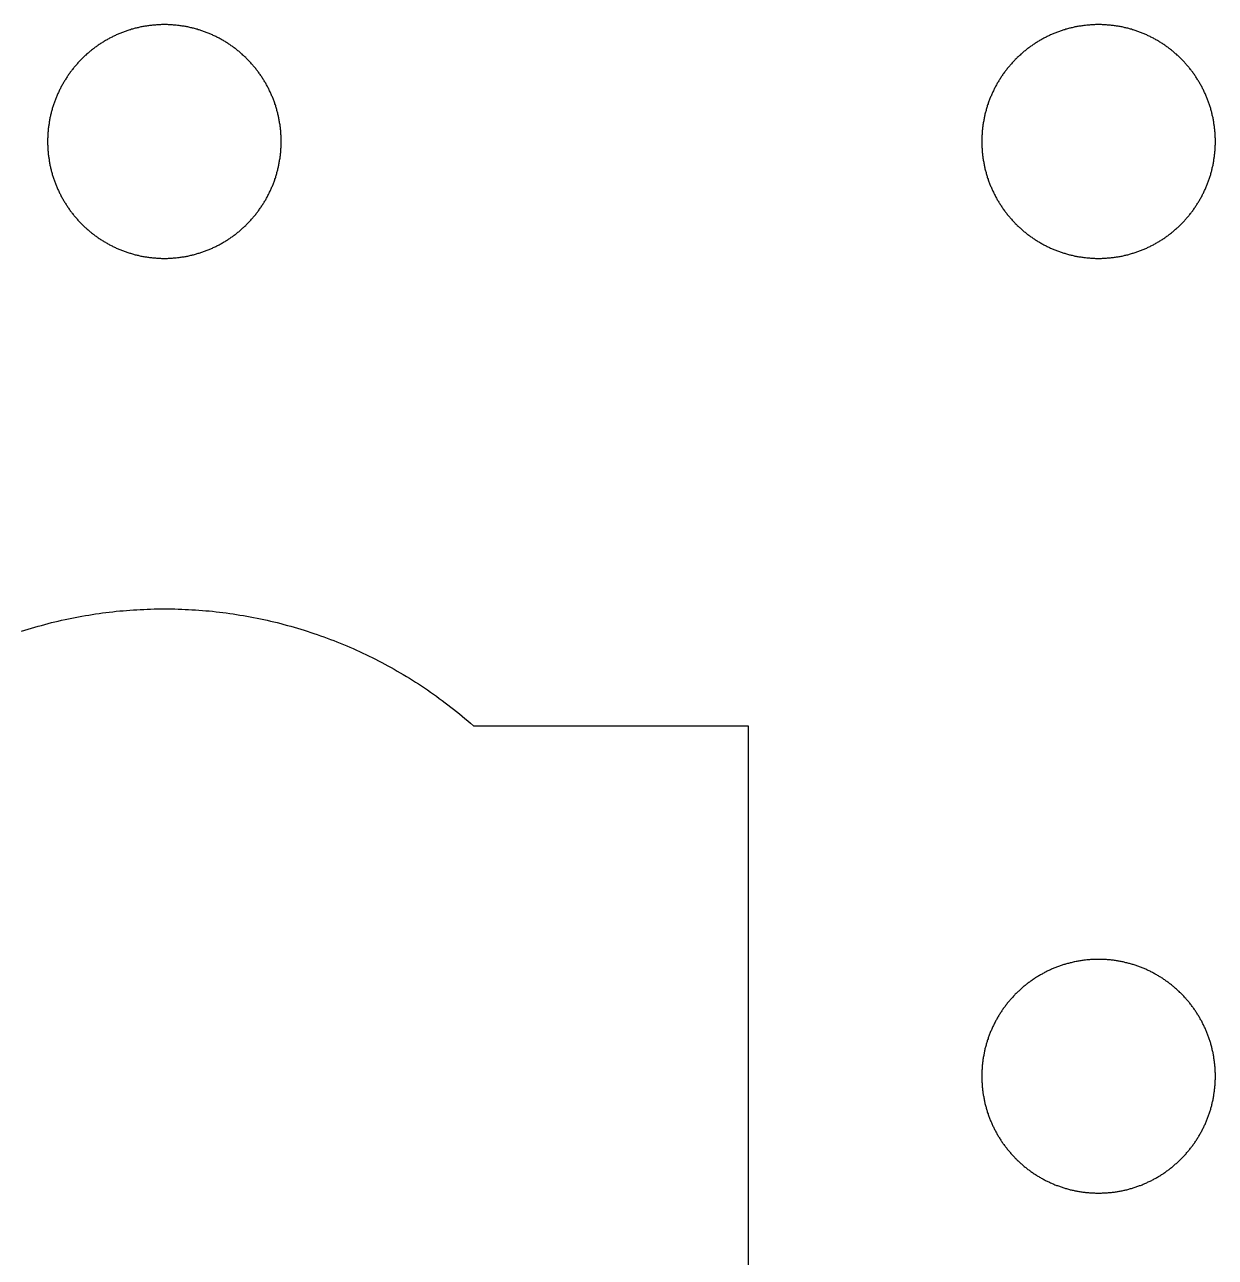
# Model space of a CAD drawing. Extents: x -13 to 42, y 40.2 to 95.2.
# Drawn here: x 13.3 to 23.5, y 66.2 to 76.75 of the extents above; entities that cross this region are included whole.
import ezdxf

# ---------------------------------------------------------------- set-up
doc = ezdxf.new("R2010")
doc.units = 0
doc.layers.get('0').update_dxf_attribs({"linetype": 'CONTINUOUS'})

msp = doc.modelspace()

# ---------------------------------------------------------------- linework, layer by layer
at = {"color": 7}
for points in [[(14.298, 76.73), (14.29, 76.728), (14.282, 76.726), (14.274, 76.724), (14.266, 76.722), (14.258, 76.721), (14.25, 76.719), (14.242, 76.716), (14.234, 76.714), (14.226, 76.712), (14.218, 76.71), (14.21, 76.707), (14.203, 76.705), (14.195, 76.703), (14.187, 76.7), (14.179, 76.697), (14.172, 76.695), (14.164, 76.692), (14.156, 76.689), (14.149, 76.686), (14.141, 76.684), (14.133, 76.681), (14.126, 76.678), (14.118, 76.675), (14.111, 76.671)], [(14.5, 76.75), (14.491, 76.75), (14.483, 76.75), (14.474, 76.75), (14.466, 76.749), (14.457, 76.749), (14.449, 76.749), (14.44, 76.748), (14.432, 76.748), (14.423, 76.747), (14.415, 76.746), (14.406, 76.746), (14.398, 76.745), (14.389, 76.744), (14.381, 76.743), (14.373, 76.742), (14.364, 76.741), (14.356, 76.74), (14.348, 76.738), (14.339, 76.737), (14.331, 76.736), (14.323, 76.734), (14.315, 76.733), (14.307, 76.731), (14.298, 76.73)], [(14.702, 76.73), (14.693, 76.731), (14.685, 76.733), (14.677, 76.734), (14.669, 76.736), (14.661, 76.737), (14.652, 76.738), (14.644, 76.74), (14.636, 76.741), (14.627, 76.742), (14.619, 76.743), (14.611, 76.744), (14.602, 76.745), (14.594, 76.746), (14.585, 76.746), (14.577, 76.747), (14.568, 76.748), (14.56, 76.748), (14.551, 76.749), (14.543, 76.749), (14.534, 76.749), (14.526, 76.75), (14.517, 76.75), (14.509, 76.75), (14.5, 76.75)], [(14.889, 76.671), (14.882, 76.675), (14.874, 76.678), (14.867, 76.681), (14.859, 76.684), (14.851, 76.686), (14.844, 76.689), (14.836, 76.692), (14.828, 76.695), (14.821, 76.697), (14.813, 76.7), (14.805, 76.703), (14.797, 76.705), (14.79, 76.707), (14.782, 76.71), (14.774, 76.712), (14.766, 76.714), (14.758, 76.716), (14.75, 76.719), (14.742, 76.721), (14.734, 76.722), (14.726, 76.724), (14.718, 76.726), (14.71, 76.728), (14.702, 76.73)], [(22.298, 76.73), (22.29, 76.728), (22.282, 76.726), (22.274, 76.724), (22.266, 76.722), (22.258, 76.721), (22.25, 76.719), (22.242, 76.716), (22.234, 76.714), (22.226, 76.712), (22.218, 76.71), (22.21, 76.707), (22.203, 76.705), (22.195, 76.703), (22.187, 76.7), (22.179, 76.697), (22.172, 76.695), (22.164, 76.692), (22.156, 76.689), (22.149, 76.686), (22.141, 76.684), (22.133, 76.681), (22.126, 76.678), (22.118, 76.675), (22.111, 76.671)], [(22.5, 76.75), (22.491, 76.75), (22.483, 76.75), (22.474, 76.75), (22.466, 76.749), (22.457, 76.749), (22.449, 76.749), (22.44, 76.748), (22.432, 76.748), (22.423, 76.747), (22.415, 76.746), (22.406, 76.746), (22.398, 76.745), (22.389, 76.744), (22.381, 76.743), (22.373, 76.742), (22.364, 76.741), (22.356, 76.74), (22.348, 76.738), (22.339, 76.737), (22.331, 76.736), (22.323, 76.734), (22.315, 76.733), (22.307, 76.731), (22.298, 76.73)], [(22.702, 76.73), (22.693, 76.731), (22.685, 76.733), (22.677, 76.734), (22.669, 76.736), (22.661, 76.737), (22.652, 76.738), (22.644, 76.74), (22.636, 76.741), (22.627, 76.742), (22.619, 76.743), (22.611, 76.744), (22.602, 76.745), (22.594, 76.746), (22.585, 76.746), (22.577, 76.747), (22.568, 76.748), (22.56, 76.748), (22.551, 76.749), (22.543, 76.749), (22.534, 76.749), (22.526, 76.75), (22.517, 76.75), (22.509, 76.75), (22.5, 76.75)], [(22.889, 76.671), (22.882, 76.675), (22.874, 76.678), (22.867, 76.681), (22.859, 76.684), (22.851, 76.686), (22.844, 76.689), (22.836, 76.692), (22.828, 76.695), (22.821, 76.697), (22.813, 76.7), (22.805, 76.703), (22.797, 76.705), (22.79, 76.707), (22.782, 76.71), (22.774, 76.712), (22.766, 76.714), (22.758, 76.716), (22.75, 76.719), (22.742, 76.721), (22.734, 76.722), (22.726, 76.724), (22.718, 76.726), (22.71, 76.728), (22.702, 76.73)], [(14.111, 76.671), (14.103, 76.668), (14.096, 76.665), (14.088, 76.662), (14.081, 76.658), (14.074, 76.655), (14.066, 76.651), (14.059, 76.648), (14.052, 76.644), (14.045, 76.641), (14.038, 76.637), (14.03, 76.633), (14.023, 76.629), (14.016, 76.625), (14.009, 76.621), (14.002, 76.618), (13.995, 76.613), (13.988, 76.609), (13.981, 76.605), (13.975, 76.601), (13.968, 76.597), (13.961, 76.592), (13.954, 76.588), (13.948, 76.584), (13.941, 76.579)], [(15.059, 76.579), (15.052, 76.584), (15.046, 76.588), (15.039, 76.592), (15.032, 76.597), (15.025, 76.601), (15.019, 76.605), (15.012, 76.609), (15.005, 76.613), (14.998, 76.618), (14.991, 76.621), (14.984, 76.625), (14.977, 76.629), (14.97, 76.633), (14.962, 76.637), (14.955, 76.641), (14.948, 76.644), (14.941, 76.648), (14.934, 76.651), (14.926, 76.655), (14.919, 76.658), (14.912, 76.662), (14.904, 76.665), (14.897, 76.668), (14.889, 76.671)], [(22.111, 76.671), (22.103, 76.668), (22.096, 76.665), (22.088, 76.662), (22.081, 76.658), (22.074, 76.655), (22.066, 76.651), (22.059, 76.648), (22.052, 76.644), (22.045, 76.641), (22.038, 76.637), (22.03, 76.633), (22.023, 76.629), (22.016, 76.625), (22.009, 76.621), (22.002, 76.618), (21.995, 76.613), (21.988, 76.609), (21.981, 76.605), (21.975, 76.601), (21.968, 76.597), (21.961, 76.592), (21.954, 76.588), (21.948, 76.584), (21.941, 76.579)], [(23.059, 76.579), (23.052, 76.584), (23.046, 76.588), (23.039, 76.592), (23.032, 76.597), (23.025, 76.601), (23.019, 76.605), (23.012, 76.609), (23.005, 76.613), (22.998, 76.618), (22.991, 76.621), (22.984, 76.625), (22.977, 76.629), (22.97, 76.633), (22.962, 76.637), (22.955, 76.641), (22.948, 76.644), (22.941, 76.648), (22.934, 76.651), (22.926, 76.655), (22.919, 76.658), (22.912, 76.662), (22.904, 76.665), (22.897, 76.668), (22.889, 76.671)], [(13.941, 76.579), (13.934, 76.575), (13.928, 76.57), (13.921, 76.565), (13.915, 76.561), (13.908, 76.556), (13.902, 76.551), (13.895, 76.547), (13.889, 76.542), (13.883, 76.537), (13.876, 76.532), (13.87, 76.527), (13.864, 76.522), (13.858, 76.517), (13.852, 76.511), (13.846, 76.506), (13.84, 76.501), (13.834, 76.496), (13.828, 76.49), (13.822, 76.485), (13.816, 76.479), (13.81, 76.474), (13.804, 76.468), (13.799, 76.463), (13.793, 76.457)], [(15.207, 76.457), (15.201, 76.463), (15.196, 76.468), (15.19, 76.474), (15.184, 76.479), (15.178, 76.485), (15.172, 76.49), (15.166, 76.496), (15.16, 76.501), (15.154, 76.506), (15.148, 76.511), (15.142, 76.517), (15.136, 76.522), (15.13, 76.527), (15.124, 76.532), (15.117, 76.537), (15.111, 76.542), (15.105, 76.547), (15.098, 76.551), (15.092, 76.556), (15.085, 76.561), (15.079, 76.565), (15.072, 76.57), (15.066, 76.575), (15.059, 76.579)], [(21.941, 76.579), (21.934, 76.575), (21.928, 76.57), (21.921, 76.565), (21.915, 76.561), (21.908, 76.556), (21.902, 76.551), (21.895, 76.547), (21.889, 76.542), (21.883, 76.537), (21.876, 76.532), (21.87, 76.527), (21.864, 76.522), (21.858, 76.517), (21.852, 76.511), (21.846, 76.506), (21.84, 76.501), (21.834, 76.496), (21.828, 76.49), (21.822, 76.485), (21.816, 76.479), (21.81, 76.474), (21.804, 76.468), (21.799, 76.463), (21.793, 76.457)], [(23.207, 76.457), (23.201, 76.463), (23.196, 76.468), (23.19, 76.474), (23.184, 76.479), (23.178, 76.485), (23.172, 76.49), (23.166, 76.496), (23.16, 76.501), (23.154, 76.506), (23.148, 76.511), (23.142, 76.517), (23.136, 76.522), (23.13, 76.527), (23.124, 76.532), (23.117, 76.537), (23.111, 76.542), (23.105, 76.547), (23.098, 76.551), (23.092, 76.556), (23.085, 76.561), (23.079, 76.565), (23.072, 76.57), (23.066, 76.575), (23.059, 76.579)], [(13.793, 76.457), (13.787, 76.451), (13.782, 76.446), (13.776, 76.44), (13.771, 76.434), (13.765, 76.428), (13.76, 76.422), (13.754, 76.416), (13.749, 76.41), (13.744, 76.404), (13.739, 76.398), (13.733, 76.392), (13.728, 76.386), (13.723, 76.38), (13.718, 76.374), (13.713, 76.367), (13.708, 76.361), (13.703, 76.355), (13.699, 76.348), (13.694, 76.342), (13.689, 76.335), (13.684, 76.329), (13.68, 76.322), (13.675, 76.316), (13.671, 76.309)], [(15.329, 76.309), (15.325, 76.316), (15.32, 76.322), (15.315, 76.329), (15.311, 76.335), (15.306, 76.342), (15.301, 76.348), (15.297, 76.355), (15.292, 76.361), (15.287, 76.367), (15.282, 76.374), (15.277, 76.38), (15.272, 76.386), (15.267, 76.392), (15.261, 76.398), (15.256, 76.404), (15.251, 76.41), (15.246, 76.416), (15.24, 76.422), (15.235, 76.428), (15.229, 76.434), (15.224, 76.44), (15.218, 76.446), (15.213, 76.451), (15.207, 76.457)], [(21.793, 76.457), (21.787, 76.451), (21.782, 76.446), (21.776, 76.44), (21.771, 76.434), (21.765, 76.428), (21.76, 76.422), (21.754, 76.416), (21.749, 76.41), (21.744, 76.404), (21.739, 76.398), (21.733, 76.392), (21.728, 76.386), (21.723, 76.38), (21.718, 76.374), (21.713, 76.367), (21.708, 76.361), (21.703, 76.355), (21.699, 76.348), (21.694, 76.342), (21.689, 76.335), (21.684, 76.329), (21.68, 76.322), (21.675, 76.316), (21.671, 76.309)], [(23.329, 76.309), (23.325, 76.316), (23.32, 76.322), (23.315, 76.329), (23.311, 76.335), (23.306, 76.342), (23.301, 76.348), (23.297, 76.355), (23.292, 76.361), (23.287, 76.367), (23.282, 76.374), (23.277, 76.38), (23.272, 76.386), (23.267, 76.392), (23.261, 76.398), (23.256, 76.404), (23.251, 76.41), (23.246, 76.416), (23.24, 76.422), (23.235, 76.428), (23.229, 76.434), (23.224, 76.44), (23.218, 76.446), (23.213, 76.451), (23.207, 76.457)], [(13.671, 76.309), (13.666, 76.302), (13.662, 76.296), (13.658, 76.289), (13.653, 76.282), (13.649, 76.275), (13.645, 76.269), (13.641, 76.262), (13.637, 76.255), (13.632, 76.248), (13.629, 76.241), (13.625, 76.234), (13.621, 76.227), (13.617, 76.22), (13.613, 76.212), (13.609, 76.205), (13.606, 76.198), (13.602, 76.191), (13.599, 76.184), (13.595, 76.176), (13.592, 76.169), (13.588, 76.162), (13.585, 76.154), (13.582, 76.147), (13.579, 76.139)], [(15.421, 76.139), (15.418, 76.147), (15.415, 76.154), (15.412, 76.162), (15.408, 76.169), (15.405, 76.176), (15.401, 76.184), (15.398, 76.191), (15.394, 76.198), (15.391, 76.205), (15.387, 76.212), (15.383, 76.22), (15.379, 76.227), (15.375, 76.234), (15.371, 76.241), (15.368, 76.248), (15.363, 76.255), (15.359, 76.262), (15.355, 76.269), (15.351, 76.275), (15.347, 76.282), (15.342, 76.289), (15.338, 76.296), (15.334, 76.302), (15.329, 76.309)], [(21.671, 76.309), (21.666, 76.302), (21.662, 76.296), (21.658, 76.289), (21.653, 76.282), (21.649, 76.275), (21.645, 76.269), (21.641, 76.262), (21.637, 76.255), (21.632, 76.248), (21.629, 76.241), (21.625, 76.234), (21.621, 76.227), (21.617, 76.22), (21.613, 76.212), (21.609, 76.205), (21.606, 76.198), (21.602, 76.191), (21.599, 76.184), (21.595, 76.176), (21.592, 76.169), (21.588, 76.162), (21.585, 76.154), (21.582, 76.147), (21.579, 76.139)], [(23.421, 76.139), (23.418, 76.147), (23.415, 76.154), (23.412, 76.162), (23.408, 76.169), (23.405, 76.176), (23.401, 76.184), (23.398, 76.191), (23.394, 76.198), (23.391, 76.205), (23.387, 76.212), (23.383, 76.22), (23.379, 76.227), (23.375, 76.234), (23.371, 76.241), (23.368, 76.248), (23.363, 76.255), (23.359, 76.262), (23.355, 76.269), (23.351, 76.275), (23.347, 76.282), (23.342, 76.289), (23.338, 76.296), (23.334, 76.302), (23.329, 76.309)], [(13.579, 76.139), (13.575, 76.132), (13.572, 76.124), (13.569, 76.117), (13.566, 76.109), (13.564, 76.101), (13.561, 76.094), (13.558, 76.086), (13.555, 76.078), (13.553, 76.071), (13.55, 76.063), (13.547, 76.055), (13.545, 76.047), (13.543, 76.04), (13.54, 76.032), (13.538, 76.024), (13.536, 76.016), (13.534, 76.008), (13.531, 76), (13.529, 75.992), (13.527, 75.984), (13.526, 75.976), (13.524, 75.968), (13.522, 75.96), (13.52, 75.952)], [(15.48, 75.952), (15.478, 75.96), (15.476, 75.968), (15.474, 75.976), (15.472, 75.984), (15.471, 75.992), (15.469, 76), (15.466, 76.008), (15.464, 76.016), (15.462, 76.024), (15.46, 76.032), (15.457, 76.04), (15.455, 76.047), (15.453, 76.055), (15.45, 76.063), (15.447, 76.071), (15.445, 76.078), (15.442, 76.086), (15.439, 76.094), (15.436, 76.101), (15.434, 76.109), (15.431, 76.117), (15.428, 76.124), (15.425, 76.132), (15.421, 76.139)], [(21.579, 76.139), (21.575, 76.132), (21.572, 76.124), (21.569, 76.117), (21.566, 76.109), (21.564, 76.101), (21.561, 76.094), (21.558, 76.086), (21.555, 76.078), (21.553, 76.071), (21.55, 76.063), (21.547, 76.055), (21.545, 76.047), (21.543, 76.04), (21.54, 76.032), (21.538, 76.024), (21.536, 76.016), (21.534, 76.008), (21.531, 76), (21.529, 75.992), (21.527, 75.984), (21.526, 75.976), (21.524, 75.968), (21.522, 75.96), (21.52, 75.952)], [(23.48, 75.952), (23.478, 75.96), (23.476, 75.968), (23.474, 75.976), (23.472, 75.984), (23.471, 75.992), (23.469, 76), (23.466, 76.008), (23.464, 76.016), (23.462, 76.024), (23.46, 76.032), (23.457, 76.04), (23.455, 76.047), (23.453, 76.055), (23.45, 76.063), (23.447, 76.071), (23.445, 76.078), (23.442, 76.086), (23.439, 76.094), (23.436, 76.101), (23.434, 76.109), (23.431, 76.117), (23.428, 76.124), (23.425, 76.132), (23.421, 76.139)], [(13.52, 75.952), (13.519, 75.943), (13.517, 75.935), (13.516, 75.927), (13.514, 75.919), (13.513, 75.911), (13.512, 75.902), (13.51, 75.894), (13.509, 75.886), (13.508, 75.877), (13.507, 75.869), (13.506, 75.861), (13.505, 75.852), (13.504, 75.844), (13.504, 75.835), (13.503, 75.827), (13.502, 75.818), (13.502, 75.81), (13.501, 75.801), (13.501, 75.793), (13.501, 75.784), (13.5, 75.776), (13.5, 75.767), (13.5, 75.759), (13.5, 75.75)], [(15.5, 75.75), (15.5, 75.759), (15.5, 75.767), (15.5, 75.776), (15.499, 75.784), (15.499, 75.793), (15.499, 75.801), (15.498, 75.81), (15.498, 75.818), (15.497, 75.827), (15.496, 75.835), (15.496, 75.844), (15.495, 75.852), (15.494, 75.861), (15.493, 75.869), (15.492, 75.877), (15.491, 75.886), (15.49, 75.894), (15.488, 75.902), (15.487, 75.911), (15.486, 75.919), (15.484, 75.927), (15.483, 75.935), (15.481, 75.943), (15.48, 75.952)], [(21.52, 75.952), (21.519, 75.943), (21.517, 75.935), (21.516, 75.927), (21.514, 75.919), (21.513, 75.911), (21.512, 75.902), (21.51, 75.894), (21.509, 75.886), (21.508, 75.877), (21.507, 75.869), (21.506, 75.861), (21.505, 75.852), (21.504, 75.844), (21.504, 75.835), (21.503, 75.827), (21.502, 75.818), (21.502, 75.81), (21.501, 75.801), (21.501, 75.793), (21.501, 75.784), (21.5, 75.776), (21.5, 75.767), (21.5, 75.759), (21.5, 75.75)], [(23.5, 75.75), (23.5, 75.759), (23.5, 75.767), (23.5, 75.776), (23.499, 75.784), (23.499, 75.793), (23.499, 75.801), (23.498, 75.81), (23.498, 75.818), (23.497, 75.827), (23.496, 75.835), (23.496, 75.844), (23.495, 75.852), (23.494, 75.861), (23.493, 75.869), (23.492, 75.877), (23.491, 75.886), (23.49, 75.894), (23.488, 75.902), (23.487, 75.911), (23.486, 75.919), (23.484, 75.927), (23.483, 75.935), (23.481, 75.943), (23.48, 75.952)], [(13.5, 75.75), (13.5, 75.741), (13.5, 75.733), (13.5, 75.724), (13.501, 75.716), (13.501, 75.707), (13.501, 75.699), (13.502, 75.69), (13.502, 75.682), (13.503, 75.673), (13.504, 75.665), (13.504, 75.656), (13.505, 75.648), (13.506, 75.639), (13.507, 75.631), (13.508, 75.623), (13.509, 75.614), (13.51, 75.606), (13.512, 75.598), (13.513, 75.589), (13.514, 75.581), (13.516, 75.573), (13.517, 75.565), (13.519, 75.557), (13.52, 75.548)], [(15.48, 75.548), (15.481, 75.557), (15.483, 75.565), (15.484, 75.573), (15.486, 75.581), (15.487, 75.589), (15.488, 75.598), (15.49, 75.606), (15.491, 75.614), (15.492, 75.623), (15.493, 75.631), (15.494, 75.639), (15.495, 75.648), (15.496, 75.656), (15.496, 75.665), (15.497, 75.673), (15.498, 75.682), (15.498, 75.69), (15.499, 75.699), (15.499, 75.707), (15.499, 75.716), (15.5, 75.724), (15.5, 75.733), (15.5, 75.741), (15.5, 75.75)], [(21.5, 75.75), (21.5, 75.741), (21.5, 75.733), (21.5, 75.724), (21.501, 75.716), (21.501, 75.707), (21.501, 75.699), (21.502, 75.69), (21.502, 75.682), (21.503, 75.673), (21.504, 75.665), (21.504, 75.656), (21.505, 75.648), (21.506, 75.639), (21.507, 75.631), (21.508, 75.623), (21.509, 75.614), (21.51, 75.606), (21.512, 75.598), (21.513, 75.589), (21.514, 75.581), (21.516, 75.573), (21.517, 75.565), (21.519, 75.557), (21.52, 75.548)], [(23.48, 75.548), (23.481, 75.557), (23.483, 75.565), (23.484, 75.573), (23.486, 75.581), (23.487, 75.589), (23.488, 75.598), (23.49, 75.606), (23.491, 75.614), (23.492, 75.623), (23.493, 75.631), (23.494, 75.639), (23.495, 75.648), (23.496, 75.656), (23.496, 75.665), (23.497, 75.673), (23.498, 75.682), (23.498, 75.69), (23.499, 75.699), (23.499, 75.707), (23.499, 75.716), (23.5, 75.724), (23.5, 75.733), (23.5, 75.741), (23.5, 75.75)], [(13.52, 75.548), (13.522, 75.54), (13.524, 75.532), (13.526, 75.524), (13.527, 75.516), (13.529, 75.508), (13.531, 75.5), (13.534, 75.492), (13.536, 75.484), (13.538, 75.476), (13.54, 75.468), (13.543, 75.46), (13.545, 75.453), (13.547, 75.445), (13.55, 75.437), (13.553, 75.429), (13.555, 75.422), (13.558, 75.414), (13.561, 75.406), (13.564, 75.399), (13.566, 75.391), (13.569, 75.383), (13.572, 75.376), (13.575, 75.368), (13.579, 75.361)], [(15.421, 75.361), (15.425, 75.368), (15.428, 75.376), (15.431, 75.383), (15.434, 75.391), (15.436, 75.399), (15.439, 75.406), (15.442, 75.414), (15.445, 75.422), (15.447, 75.429), (15.45, 75.437), (15.453, 75.445), (15.455, 75.453), (15.457, 75.46), (15.46, 75.468), (15.462, 75.476), (15.464, 75.484), (15.466, 75.492), (15.469, 75.5), (15.471, 75.508), (15.472, 75.516), (15.474, 75.524), (15.476, 75.532), (15.478, 75.54), (15.48, 75.548)], [(21.52, 75.548), (21.522, 75.54), (21.524, 75.532), (21.526, 75.524), (21.527, 75.516), (21.529, 75.508), (21.531, 75.5), (21.534, 75.492), (21.536, 75.484), (21.538, 75.476), (21.54, 75.468), (21.543, 75.46), (21.545, 75.453), (21.547, 75.445), (21.55, 75.437), (21.553, 75.429), (21.555, 75.422), (21.558, 75.414), (21.561, 75.406), (21.564, 75.399), (21.566, 75.391), (21.569, 75.383), (21.572, 75.376), (21.575, 75.368), (21.579, 75.361)], [(23.421, 75.361), (23.425, 75.368), (23.428, 75.376), (23.431, 75.383), (23.434, 75.391), (23.436, 75.399), (23.439, 75.406), (23.442, 75.414), (23.445, 75.422), (23.447, 75.429), (23.45, 75.437), (23.453, 75.445), (23.455, 75.453), (23.457, 75.46), (23.46, 75.468), (23.462, 75.476), (23.464, 75.484), (23.466, 75.492), (23.469, 75.5), (23.471, 75.508), (23.472, 75.516), (23.474, 75.524), (23.476, 75.532), (23.478, 75.54), (23.48, 75.548)], [(13.579, 75.361), (13.582, 75.353), (13.585, 75.346), (13.588, 75.338), (13.592, 75.331), (13.595, 75.324), (13.599, 75.316), (13.602, 75.309), (13.606, 75.302), (13.609, 75.295), (13.613, 75.288), (13.617, 75.28), (13.621, 75.273), (13.625, 75.266), (13.629, 75.259), (13.632, 75.252), (13.637, 75.245), (13.641, 75.238), (13.645, 75.231), (13.649, 75.225), (13.653, 75.218), (13.658, 75.211), (13.662, 75.204), (13.666, 75.198), (13.671, 75.191)], [(15.329, 75.191), (15.334, 75.198), (15.338, 75.204), (15.342, 75.211), (15.347, 75.218), (15.351, 75.225), (15.355, 75.231), (15.359, 75.238), (15.363, 75.245), (15.368, 75.252), (15.371, 75.259), (15.375, 75.266), (15.379, 75.273), (15.383, 75.28), (15.387, 75.288), (15.391, 75.295), (15.394, 75.302), (15.398, 75.309), (15.401, 75.316), (15.405, 75.324), (15.408, 75.331), (15.412, 75.338), (15.415, 75.346), (15.418, 75.353), (15.421, 75.361)], [(21.579, 75.361), (21.582, 75.353), (21.585, 75.346), (21.588, 75.338), (21.592, 75.331), (21.595, 75.324), (21.599, 75.316), (21.602, 75.309), (21.606, 75.302), (21.609, 75.295), (21.613, 75.288), (21.617, 75.28), (21.621, 75.273), (21.625, 75.266), (21.629, 75.259), (21.632, 75.252), (21.637, 75.245), (21.641, 75.238), (21.645, 75.231), (21.649, 75.225), (21.653, 75.218), (21.658, 75.211), (21.662, 75.204), (21.666, 75.198), (21.671, 75.191)], [(23.329, 75.191), (23.334, 75.198), (23.338, 75.204), (23.342, 75.211), (23.347, 75.218), (23.351, 75.225), (23.355, 75.231), (23.359, 75.238), (23.363, 75.245), (23.368, 75.252), (23.371, 75.259), (23.375, 75.266), (23.379, 75.273), (23.383, 75.28), (23.387, 75.288), (23.391, 75.295), (23.394, 75.302), (23.398, 75.309), (23.401, 75.316), (23.405, 75.324), (23.408, 75.331), (23.412, 75.338), (23.415, 75.346), (23.418, 75.353), (23.421, 75.361)], [(13.671, 75.191), (13.675, 75.184), (13.68, 75.178), (13.684, 75.171), (13.689, 75.165), (13.694, 75.158), (13.699, 75.152), (13.703, 75.145), (13.708, 75.139), (13.713, 75.133), (13.718, 75.126), (13.723, 75.12), (13.728, 75.114), (13.733, 75.108), (13.739, 75.102), (13.744, 75.096), (13.749, 75.09), (13.754, 75.084), (13.76, 75.078), (13.765, 75.072), (13.771, 75.066), (13.776, 75.06), (13.782, 75.054), (13.787, 75.049), (13.793, 75.043)], [(15.207, 75.043), (15.213, 75.049), (15.218, 75.054), (15.224, 75.06), (15.229, 75.066), (15.235, 75.072), (15.24, 75.078), (15.246, 75.084), (15.251, 75.09), (15.256, 75.096), (15.261, 75.102), (15.267, 75.108), (15.272, 75.114), (15.277, 75.12), (15.282, 75.126), (15.287, 75.133), (15.292, 75.139), (15.297, 75.145), (15.301, 75.152), (15.306, 75.158), (15.311, 75.165), (15.315, 75.171), (15.32, 75.178), (15.325, 75.184), (15.329, 75.191)], [(21.671, 75.191), (21.675, 75.184), (21.68, 75.178), (21.684, 75.171), (21.689, 75.165), (21.694, 75.158), (21.699, 75.152), (21.703, 75.145), (21.708, 75.139), (21.713, 75.133), (21.718, 75.126), (21.723, 75.12), (21.728, 75.114), (21.733, 75.108), (21.739, 75.102), (21.744, 75.096), (21.749, 75.09), (21.754, 75.084), (21.76, 75.078), (21.765, 75.072), (21.771, 75.066), (21.776, 75.06), (21.782, 75.054), (21.787, 75.049), (21.793, 75.043)], [(23.207, 75.043), (23.213, 75.049), (23.218, 75.054), (23.224, 75.06), (23.229, 75.066), (23.235, 75.072), (23.24, 75.078), (23.246, 75.084), (23.251, 75.09), (23.256, 75.096), (23.261, 75.102), (23.267, 75.108), (23.272, 75.114), (23.277, 75.12), (23.282, 75.126), (23.287, 75.133), (23.292, 75.139), (23.297, 75.145), (23.301, 75.152), (23.306, 75.158), (23.311, 75.165), (23.315, 75.171), (23.32, 75.178), (23.325, 75.184), (23.329, 75.191)], [(13.793, 75.043), (13.799, 75.037), (13.804, 75.032), (13.81, 75.026), (13.816, 75.021), (13.822, 75.015), (13.828, 75.01), (13.834, 75.004), (13.84, 74.999), (13.846, 74.994), (13.852, 74.989), (13.858, 74.983), (13.864, 74.978), (13.87, 74.973), (13.876, 74.968), (13.883, 74.963), (13.889, 74.958), (13.895, 74.953), (13.902, 74.949), (13.908, 74.944), (13.915, 74.939), (13.921, 74.934), (13.928, 74.93), (13.934, 74.925), (13.941, 74.921)], [(15.059, 74.921), (15.066, 74.925), (15.072, 74.93), (15.079, 74.934), (15.085, 74.939), (15.092, 74.944), (15.098, 74.949), (15.105, 74.953), (15.111, 74.958), (15.117, 74.963), (15.124, 74.968), (15.13, 74.973), (15.136, 74.978), (15.142, 74.983), (15.148, 74.989), (15.154, 74.994), (15.16, 74.999), (15.166, 75.004), (15.172, 75.01), (15.178, 75.015), (15.184, 75.021), (15.19, 75.026), (15.196, 75.032), (15.201, 75.037), (15.207, 75.043)], [(21.793, 75.043), (21.799, 75.037), (21.804, 75.032), (21.81, 75.026), (21.816, 75.021), (21.822, 75.015), (21.828, 75.01), (21.834, 75.004), (21.84, 74.999), (21.846, 74.994), (21.852, 74.989), (21.858, 74.983), (21.864, 74.978), (21.87, 74.973), (21.876, 74.968), (21.883, 74.963), (21.889, 74.958), (21.895, 74.953), (21.902, 74.949), (21.908, 74.944), (21.915, 74.939), (21.921, 74.934), (21.928, 74.93), (21.934, 74.925), (21.941, 74.921)], [(23.059, 74.921), (23.066, 74.925), (23.072, 74.93), (23.079, 74.934), (23.085, 74.939), (23.092, 74.944), (23.098, 74.949), (23.105, 74.953), (23.111, 74.958), (23.117, 74.963), (23.124, 74.968), (23.13, 74.973), (23.136, 74.978), (23.142, 74.983), (23.148, 74.989), (23.154, 74.994), (23.16, 74.999), (23.166, 75.004), (23.172, 75.01), (23.178, 75.015), (23.184, 75.021), (23.19, 75.026), (23.196, 75.032), (23.201, 75.037), (23.207, 75.043)], [(13.941, 74.921), (13.948, 74.916), (13.954, 74.912), (13.961, 74.908), (13.968, 74.903), (13.975, 74.899), (13.981, 74.895), (13.988, 74.891), (13.995, 74.887), (14.002, 74.882), (14.009, 74.879), (14.016, 74.875), (14.023, 74.871), (14.03, 74.867), (14.038, 74.863), (14.045, 74.859), (14.052, 74.856), (14.059, 74.852), (14.066, 74.849), (14.074, 74.845), (14.081, 74.842), (14.088, 74.838), (14.096, 74.835), (14.103, 74.832), (14.111, 74.829)], [(14.889, 74.829), (14.897, 74.832), (14.904, 74.835), (14.912, 74.838), (14.919, 74.842), (14.926, 74.845), (14.934, 74.849), (14.941, 74.852), (14.948, 74.856), (14.955, 74.859), (14.962, 74.863), (14.97, 74.867), (14.977, 74.871), (14.984, 74.875), (14.991, 74.879), (14.998, 74.882), (15.005, 74.887), (15.012, 74.891), (15.019, 74.895), (15.025, 74.899), (15.032, 74.903), (15.039, 74.908), (15.046, 74.912), (15.052, 74.916), (15.059, 74.921)], [(21.941, 74.921), (21.948, 74.916), (21.954, 74.912), (21.961, 74.908), (21.968, 74.903), (21.975, 74.899), (21.981, 74.895), (21.988, 74.891), (21.995, 74.887), (22.002, 74.882), (22.009, 74.879), (22.016, 74.875), (22.023, 74.871), (22.03, 74.867), (22.038, 74.863), (22.045, 74.859), (22.052, 74.856), (22.059, 74.852), (22.066, 74.849), (22.074, 74.845), (22.081, 74.842), (22.088, 74.838), (22.096, 74.835), (22.103, 74.832), (22.111, 74.829)], [(22.889, 74.829), (22.897, 74.832), (22.904, 74.835), (22.912, 74.838), (22.919, 74.842), (22.926, 74.845), (22.934, 74.849), (22.941, 74.852), (22.948, 74.856), (22.955, 74.859), (22.962, 74.863), (22.97, 74.867), (22.977, 74.871), (22.984, 74.875), (22.991, 74.879), (22.998, 74.882), (23.005, 74.887), (23.012, 74.891), (23.019, 74.895), (23.025, 74.899), (23.032, 74.903), (23.039, 74.908), (23.046, 74.912), (23.052, 74.916), (23.059, 74.921)], [(14.111, 74.829), (14.118, 74.825), (14.126, 74.822), (14.133, 74.819), (14.141, 74.816), (14.149, 74.814), (14.156, 74.811), (14.164, 74.808), (14.172, 74.805), (14.179, 74.803), (14.187, 74.8), (14.195, 74.797), (14.203, 74.795), (14.21, 74.793), (14.218, 74.79), (14.226, 74.788), (14.234, 74.786), (14.242, 74.784), (14.25, 74.781), (14.258, 74.779), (14.266, 74.777), (14.274, 74.776), (14.282, 74.774), (14.29, 74.772), (14.298, 74.77)], [(14.702, 74.77), (14.71, 74.772), (14.718, 74.774), (14.726, 74.776), (14.734, 74.777), (14.742, 74.779), (14.75, 74.781), (14.758, 74.784), (14.766, 74.786), (14.774, 74.788), (14.782, 74.79), (14.79, 74.793), (14.797, 74.795), (14.805, 74.797), (14.813, 74.8), (14.821, 74.803), (14.828, 74.805), (14.836, 74.808), (14.844, 74.811), (14.851, 74.814), (14.859, 74.816), (14.867, 74.819), (14.874, 74.822), (14.882, 74.825), (14.889, 74.829)], [(22.111, 74.829), (22.118, 74.825), (22.126, 74.822), (22.133, 74.819), (22.141, 74.816), (22.149, 74.814), (22.156, 74.811), (22.164, 74.808), (22.172, 74.805), (22.179, 74.803), (22.187, 74.8), (22.195, 74.797), (22.203, 74.795), (22.21, 74.793), (22.218, 74.79), (22.226, 74.788), (22.234, 74.786), (22.242, 74.784), (22.25, 74.781), (22.258, 74.779), (22.266, 74.777), (22.274, 74.776), (22.282, 74.774), (22.29, 74.772), (22.298, 74.77)], [(22.702, 74.77), (22.71, 74.772), (22.718, 74.774), (22.726, 74.776), (22.734, 74.777), (22.742, 74.779), (22.75, 74.781), (22.758, 74.784), (22.766, 74.786), (22.774, 74.788), (22.782, 74.79), (22.79, 74.793), (22.797, 74.795), (22.805, 74.797), (22.813, 74.8), (22.821, 74.803), (22.828, 74.805), (22.836, 74.808), (22.844, 74.811), (22.851, 74.814), (22.859, 74.816), (22.867, 74.819), (22.874, 74.822), (22.882, 74.825), (22.889, 74.829)], [(14.298, 74.77), (14.307, 74.769), (14.315, 74.767), (14.323, 74.766), (14.331, 74.764), (14.339, 74.763), (14.348, 74.762), (14.356, 74.76), (14.364, 74.759), (14.373, 74.758), (14.381, 74.757), (14.389, 74.756), (14.398, 74.755), (14.406, 74.754), (14.415, 74.754), (14.423, 74.753), (14.432, 74.752), (14.44, 74.752), (14.449, 74.751), (14.457, 74.751), (14.466, 74.751), (14.474, 74.75), (14.483, 74.75), (14.491, 74.75), (14.5, 74.75)], [(14.5, 74.75), (14.509, 74.75), (14.517, 74.75), (14.526, 74.75), (14.534, 74.751), (14.543, 74.751), (14.551, 74.751), (14.56, 74.752), (14.568, 74.752), (14.577, 74.753), (14.585, 74.754), (14.594, 74.754), (14.602, 74.755), (14.611, 74.756), (14.619, 74.757), (14.627, 74.758), (14.636, 74.759), (14.644, 74.76), (14.652, 74.762), (14.661, 74.763), (14.669, 74.764), (14.677, 74.766), (14.685, 74.767), (14.693, 74.769), (14.702, 74.77)], [(22.298, 74.77), (22.307, 74.769), (22.315, 74.767), (22.323, 74.766), (22.331, 74.764), (22.339, 74.763), (22.348, 74.762), (22.356, 74.76), (22.364, 74.759), (22.373, 74.758), (22.381, 74.757), (22.389, 74.756), (22.398, 74.755), (22.406, 74.754), (22.415, 74.754), (22.423, 74.753), (22.432, 74.752), (22.44, 74.752), (22.449, 74.751), (22.457, 74.751), (22.466, 74.751), (22.474, 74.75), (22.483, 74.75), (22.491, 74.75), (22.5, 74.75)], [(22.5, 74.75), (22.509, 74.75), (22.517, 74.75), (22.526, 74.75), (22.534, 74.751), (22.543, 74.751), (22.551, 74.751), (22.56, 74.752), (22.568, 74.752), (22.577, 74.753), (22.585, 74.754), (22.594, 74.754), (22.602, 74.755), (22.611, 74.756), (22.619, 74.757), (22.627, 74.758), (22.636, 74.759), (22.644, 74.76), (22.652, 74.762), (22.661, 74.763), (22.669, 74.764), (22.677, 74.766), (22.685, 74.767), (22.693, 74.769), (22.702, 74.77)], [(13.794, 71.688), (13.823, 71.693), (13.853, 71.697), (13.882, 71.702), (13.911, 71.707), (13.94, 71.711), (13.97, 71.715), (13.999, 71.719), (14.028, 71.722), (14.058, 71.726), (14.087, 71.729), (14.117, 71.732), (14.146, 71.734), (14.175, 71.737), (14.205, 71.739), (14.234, 71.741), (14.264, 71.743), (14.293, 71.745), (14.323, 71.746), (14.352, 71.747), (14.382, 71.748), (14.411, 71.749), (14.441, 71.75), (14.47, 71.75), (14.5, 71.75)], [(14.5, 71.75), (14.53, 71.75), (14.559, 71.75), (14.589, 71.749), (14.618, 71.748), (14.648, 71.747), (14.677, 71.746), (14.707, 71.745), (14.736, 71.743), (14.766, 71.741), (14.795, 71.739), (14.825, 71.737), (14.854, 71.734), (14.883, 71.732), (14.913, 71.729), (14.942, 71.726), (14.972, 71.722), (15.001, 71.719), (15.03, 71.715), (15.06, 71.711), (15.089, 71.707), (15.118, 71.702), (15.147, 71.697), (15.177, 71.693), (15.206, 71.688)], [(13.276, 71.559), (13.304, 71.568), (13.333, 71.576), (13.361, 71.585), (13.39, 71.593), (13.418, 71.601), (13.447, 71.609), (13.476, 71.617), (13.504, 71.625), (13.533, 71.632), (13.562, 71.639), (13.591, 71.646), (13.62, 71.652), (13.649, 71.659), (13.678, 71.665), (13.707, 71.671), (13.736, 71.677), (13.765, 71.682), (13.794, 71.688)], [(15.206, 71.688), (15.235, 71.682), (15.264, 71.677), (15.293, 71.671), (15.322, 71.665), (15.351, 71.659), (15.38, 71.652), (15.409, 71.646), (15.438, 71.639), (15.467, 71.632), (15.496, 71.625), (15.524, 71.617), (15.553, 71.609), (15.582, 71.601), (15.61, 71.593), (15.639, 71.585), (15.667, 71.576), (15.696, 71.568), (15.724, 71.559), (15.753, 71.549), (15.781, 71.54), (15.809, 71.53), (15.838, 71.52), (15.866, 71.51), (15.894, 71.5)], [(15.894, 71.5), (15.922, 71.489), (15.95, 71.479), (15.978, 71.468), (16.005, 71.457), (16.033, 71.445), (16.061, 71.434), (16.089, 71.422), (16.116, 71.41), (16.144, 71.397), (16.171, 71.385), (16.198, 71.372), (16.226, 71.359), (16.253, 71.346), (16.28, 71.333), (16.307, 71.319), (16.334, 71.306), (16.361, 71.292), (16.387, 71.277), (16.414, 71.263), (16.441, 71.248), (16.467, 71.233), (16.494, 71.218), (16.52, 71.203), (16.546, 71.188)], [(16.546, 71.188), (16.572, 71.172), (16.599, 71.156), (16.625, 71.14), (16.65, 71.123), (16.676, 71.107), (16.702, 71.09), (16.727, 71.073), (16.753, 71.056), (16.778, 71.038), (16.804, 71.02), (16.829, 71.002), (16.854, 70.984), (16.879, 70.966), (16.904, 70.947), (16.928, 70.929), (16.953, 70.91), (16.977, 70.891), (17.002, 70.871), (17.026, 70.851), (17.05, 70.832), (17.074, 70.812), (17.098, 70.791), (17.122, 70.771), (17.146, 70.75)], [(17.146, 70.75), (19.5, 70.75), (19.5, 64.75)], [(22.298, 68.73), (22.29, 68.728), (22.282, 68.726), (22.274, 68.724), (22.266, 68.722), (22.258, 68.721), (22.25, 68.719), (22.242, 68.716), (22.234, 68.714), (22.226, 68.712), (22.218, 68.71), (22.21, 68.707), (22.203, 68.705), (22.195, 68.703), (22.187, 68.7), (22.179, 68.697), (22.172, 68.695), (22.164, 68.692), (22.156, 68.689), (22.149, 68.686), (22.141, 68.684), (22.133, 68.681), (22.126, 68.678), (22.118, 68.675), (22.111, 68.671)], [(22.5, 68.75), (22.491, 68.75), (22.483, 68.75), (22.474, 68.75), (22.466, 68.749), (22.457, 68.749), (22.449, 68.749), (22.44, 68.748), (22.432, 68.748), (22.423, 68.747), (22.415, 68.746), (22.406, 68.746), (22.398, 68.745), (22.389, 68.744), (22.381, 68.743), (22.373, 68.742), (22.364, 68.741), (22.356, 68.74), (22.348, 68.738), (22.339, 68.737), (22.331, 68.736), (22.323, 68.734), (22.315, 68.733), (22.307, 68.731), (22.298, 68.73)], [(22.702, 68.73), (22.693, 68.731), (22.685, 68.733), (22.677, 68.734), (22.669, 68.736), (22.661, 68.737), (22.652, 68.738), (22.644, 68.74), (22.636, 68.741), (22.627, 68.742), (22.619, 68.743), (22.611, 68.744), (22.602, 68.745), (22.594, 68.746), (22.585, 68.746), (22.577, 68.747), (22.568, 68.748), (22.56, 68.748), (22.551, 68.749), (22.543, 68.749), (22.534, 68.749), (22.526, 68.75), (22.517, 68.75), (22.509, 68.75), (22.5, 68.75)], [(22.889, 68.671), (22.882, 68.675), (22.874, 68.678), (22.867, 68.681), (22.859, 68.684), (22.851, 68.686), (22.844, 68.689), (22.836, 68.692), (22.828, 68.695), (22.821, 68.697), (22.813, 68.7), (22.805, 68.703), (22.797, 68.705), (22.79, 68.707), (22.782, 68.71), (22.774, 68.712), (22.766, 68.714), (22.758, 68.716), (22.75, 68.719), (22.742, 68.721), (22.734, 68.722), (22.726, 68.724), (22.718, 68.726), (22.71, 68.728), (22.702, 68.73)], [(21.941, 68.579), (21.934, 68.575), (21.928, 68.57), (21.921, 68.565), (21.915, 68.561), (21.908, 68.556), (21.902, 68.551), (21.895, 68.547), (21.889, 68.542), (21.883, 68.537), (21.876, 68.532), (21.87, 68.527), (21.864, 68.522), (21.858, 68.517), (21.852, 68.511), (21.846, 68.506), (21.84, 68.501), (21.834, 68.496), (21.828, 68.49), (21.822, 68.485), (21.816, 68.479), (21.81, 68.474), (21.804, 68.468), (21.799, 68.463), (21.793, 68.457)], [(22.111, 68.671), (22.103, 68.668), (22.096, 68.665), (22.088, 68.662), (22.081, 68.658), (22.074, 68.655), (22.066, 68.651), (22.059, 68.648), (22.052, 68.644), (22.045, 68.641), (22.038, 68.637), (22.03, 68.633), (22.023, 68.629), (22.016, 68.625), (22.009, 68.621), (22.002, 68.618), (21.995, 68.613), (21.988, 68.609), (21.981, 68.605), (21.975, 68.601), (21.968, 68.597), (21.961, 68.592), (21.954, 68.588), (21.948, 68.584), (21.941, 68.579)], [(23.059, 68.579), (23.052, 68.584), (23.046, 68.588), (23.039, 68.592), (23.032, 68.597), (23.025, 68.601), (23.019, 68.605), (23.012, 68.609), (23.005, 68.613), (22.998, 68.618), (22.991, 68.621), (22.984, 68.625), (22.977, 68.629), (22.97, 68.633), (22.962, 68.637), (22.955, 68.641), (22.948, 68.644), (22.941, 68.648), (22.934, 68.651), (22.926, 68.655), (22.919, 68.658), (22.912, 68.662), (22.904, 68.665), (22.897, 68.668), (22.889, 68.671)], [(23.207, 68.457), (23.201, 68.463), (23.196, 68.468), (23.19, 68.474), (23.184, 68.479), (23.178, 68.485), (23.172, 68.49), (23.166, 68.496), (23.16, 68.501), (23.154, 68.506), (23.148, 68.511), (23.142, 68.517), (23.136, 68.522), (23.13, 68.527), (23.124, 68.532), (23.117, 68.537), (23.111, 68.542), (23.105, 68.547), (23.098, 68.551), (23.092, 68.556), (23.085, 68.561), (23.079, 68.565), (23.072, 68.57), (23.066, 68.575), (23.059, 68.579)], [(21.793, 68.457), (21.787, 68.451), (21.782, 68.446), (21.776, 68.44), (21.771, 68.434), (21.765, 68.428), (21.76, 68.422), (21.754, 68.416), (21.749, 68.41), (21.744, 68.404), (21.739, 68.398), (21.733, 68.392), (21.728, 68.386), (21.723, 68.38), (21.718, 68.374), (21.713, 68.367), (21.708, 68.361), (21.703, 68.355), (21.699, 68.348), (21.694, 68.342), (21.689, 68.335), (21.684, 68.329), (21.68, 68.322), (21.675, 68.316), (21.671, 68.309)], [(23.329, 68.309), (23.325, 68.316), (23.32, 68.322), (23.315, 68.329), (23.311, 68.335), (23.306, 68.342), (23.301, 68.348), (23.297, 68.355), (23.292, 68.361), (23.287, 68.367), (23.282, 68.374), (23.277, 68.38), (23.272, 68.386), (23.267, 68.392), (23.261, 68.398), (23.256, 68.404), (23.251, 68.41), (23.246, 68.416), (23.24, 68.422), (23.235, 68.428), (23.229, 68.434), (23.224, 68.44), (23.218, 68.446), (23.213, 68.451), (23.207, 68.457)], [(21.671, 68.309), (21.666, 68.302), (21.662, 68.296), (21.658, 68.289), (21.653, 68.282), (21.649, 68.275), (21.645, 68.269), (21.641, 68.262), (21.637, 68.255), (21.632, 68.248), (21.629, 68.241), (21.625, 68.234), (21.621, 68.227), (21.617, 68.22), (21.613, 68.212), (21.609, 68.205), (21.606, 68.198), (21.602, 68.191), (21.599, 68.184), (21.595, 68.176), (21.592, 68.169), (21.588, 68.162), (21.585, 68.154), (21.582, 68.147), (21.579, 68.139)], [(23.421, 68.139), (23.418, 68.147), (23.415, 68.154), (23.412, 68.162), (23.408, 68.169), (23.405, 68.176), (23.401, 68.184), (23.398, 68.191), (23.394, 68.198), (23.391, 68.205), (23.387, 68.212), (23.383, 68.22), (23.379, 68.227), (23.375, 68.234), (23.371, 68.241), (23.368, 68.248), (23.363, 68.255), (23.359, 68.262), (23.355, 68.269), (23.351, 68.275), (23.347, 68.282), (23.342, 68.289), (23.338, 68.296), (23.334, 68.302), (23.329, 68.309)], [(21.579, 68.139), (21.575, 68.132), (21.572, 68.124), (21.569, 68.117), (21.566, 68.109), (21.564, 68.101), (21.561, 68.094), (21.558, 68.086), (21.555, 68.078), (21.553, 68.071), (21.55, 68.063), (21.547, 68.055), (21.545, 68.047), (21.543, 68.04), (21.54, 68.032), (21.538, 68.024), (21.536, 68.016), (21.534, 68.008), (21.531, 68), (21.529, 67.992), (21.527, 67.984), (21.526, 67.976), (21.524, 67.968), (21.522, 67.96), (21.52, 67.952)], [(23.48, 67.952), (23.478, 67.96), (23.476, 67.968), (23.474, 67.976), (23.472, 67.984), (23.471, 67.992), (23.469, 68), (23.466, 68.008), (23.464, 68.016), (23.462, 68.024), (23.46, 68.032), (23.457, 68.04), (23.455, 68.047), (23.453, 68.055), (23.45, 68.063), (23.447, 68.071), (23.445, 68.078), (23.442, 68.086), (23.439, 68.094), (23.436, 68.101), (23.434, 68.109), (23.431, 68.117), (23.428, 68.124), (23.425, 68.132), (23.421, 68.139)], [(21.52, 67.952), (21.519, 67.943), (21.517, 67.935), (21.516, 67.927), (21.514, 67.919), (21.513, 67.911), (21.512, 67.902), (21.51, 67.894), (21.509, 67.886), (21.508, 67.877), (21.507, 67.869), (21.506, 67.861), (21.505, 67.852), (21.504, 67.844), (21.504, 67.835), (21.503, 67.827), (21.502, 67.818), (21.502, 67.81), (21.501, 67.801), (21.501, 67.793), (21.501, 67.784), (21.5, 67.776), (21.5, 67.767), (21.5, 67.759), (21.5, 67.75)], [(23.5, 67.75), (23.5, 67.759), (23.5, 67.767), (23.5, 67.776), (23.499, 67.784), (23.499, 67.793), (23.499, 67.801), (23.498, 67.81), (23.498, 67.818), (23.497, 67.827), (23.496, 67.835), (23.496, 67.844), (23.495, 67.852), (23.494, 67.861), (23.493, 67.869), (23.492, 67.877), (23.491, 67.886), (23.49, 67.894), (23.488, 67.902), (23.487, 67.911), (23.486, 67.919), (23.484, 67.927), (23.483, 67.935), (23.481, 67.943), (23.48, 67.952)], [(21.5, 67.75), (21.5, 67.741), (21.5, 67.733), (21.5, 67.724), (21.501, 67.716), (21.501, 67.707), (21.501, 67.699), (21.502, 67.69), (21.502, 67.682), (21.503, 67.673), (21.504, 67.665), (21.504, 67.656), (21.505, 67.648), (21.506, 67.639), (21.507, 67.631), (21.508, 67.623), (21.509, 67.614), (21.51, 67.606), (21.512, 67.598), (21.513, 67.589), (21.514, 67.581), (21.516, 67.573), (21.517, 67.565), (21.519, 67.557), (21.52, 67.548)], [(23.48, 67.548), (23.481, 67.557), (23.483, 67.565), (23.484, 67.573), (23.486, 67.581), (23.487, 67.589), (23.488, 67.598), (23.49, 67.606), (23.491, 67.614), (23.492, 67.623), (23.493, 67.631), (23.494, 67.639), (23.495, 67.648), (23.496, 67.656), (23.496, 67.665), (23.497, 67.673), (23.498, 67.682), (23.498, 67.69), (23.499, 67.699), (23.499, 67.707), (23.499, 67.716), (23.5, 67.724), (23.5, 67.733), (23.5, 67.741), (23.5, 67.75)], [(21.52, 67.548), (21.522, 67.54), (21.524, 67.532), (21.526, 67.524), (21.527, 67.516), (21.529, 67.508), (21.531, 67.5), (21.534, 67.492), (21.536, 67.484), (21.538, 67.476), (21.54, 67.468), (21.543, 67.46), (21.545, 67.453), (21.547, 67.445), (21.55, 67.437), (21.553, 67.429), (21.555, 67.422), (21.558, 67.414), (21.561, 67.406), (21.564, 67.399), (21.566, 67.391), (21.569, 67.383), (21.572, 67.376), (21.575, 67.368), (21.579, 67.361)], [(23.421, 67.361), (23.425, 67.368), (23.428, 67.376), (23.431, 67.383), (23.434, 67.391), (23.436, 67.399), (23.439, 67.406), (23.442, 67.414), (23.445, 67.422), (23.447, 67.429), (23.45, 67.437), (23.453, 67.445), (23.455, 67.453), (23.457, 67.46), (23.46, 67.468), (23.462, 67.476), (23.464, 67.484), (23.466, 67.492), (23.469, 67.5), (23.471, 67.508), (23.472, 67.516), (23.474, 67.524), (23.476, 67.532), (23.478, 67.54), (23.48, 67.548)], [(21.579, 67.361), (21.582, 67.353), (21.585, 67.346), (21.588, 67.338), (21.592, 67.331), (21.595, 67.324), (21.599, 67.316), (21.602, 67.309), (21.606, 67.302), (21.609, 67.295), (21.613, 67.288), (21.617, 67.28), (21.621, 67.273), (21.625, 67.266), (21.629, 67.259), (21.632, 67.252), (21.637, 67.245), (21.641, 67.238), (21.645, 67.231), (21.649, 67.225), (21.653, 67.218), (21.658, 67.211), (21.662, 67.204), (21.666, 67.198), (21.671, 67.191)], [(23.329, 67.191), (23.334, 67.198), (23.338, 67.204), (23.342, 67.211), (23.347, 67.218), (23.351, 67.225), (23.355, 67.231), (23.359, 67.238), (23.363, 67.245), (23.368, 67.252), (23.371, 67.259), (23.375, 67.266), (23.379, 67.273), (23.383, 67.28), (23.387, 67.288), (23.391, 67.295), (23.394, 67.302), (23.398, 67.309), (23.401, 67.316), (23.405, 67.324), (23.408, 67.331), (23.412, 67.338), (23.415, 67.346), (23.418, 67.353), (23.421, 67.361)], [(21.671, 67.191), (21.675, 67.184), (21.68, 67.178), (21.684, 67.171), (21.689, 67.165), (21.694, 67.158), (21.699, 67.152), (21.703, 67.145), (21.708, 67.139), (21.713, 67.133), (21.718, 67.126), (21.723, 67.12), (21.728, 67.114), (21.733, 67.108), (21.739, 67.102), (21.744, 67.096), (21.749, 67.09), (21.754, 67.084), (21.76, 67.078), (21.765, 67.072), (21.771, 67.066), (21.776, 67.06), (21.782, 67.054), (21.787, 67.049), (21.793, 67.043)], [(23.207, 67.043), (23.213, 67.049), (23.218, 67.054), (23.224, 67.06), (23.229, 67.066), (23.235, 67.072), (23.24, 67.078), (23.246, 67.084), (23.251, 67.09), (23.256, 67.096), (23.261, 67.102), (23.267, 67.108), (23.272, 67.114), (23.277, 67.12), (23.282, 67.126), (23.287, 67.133), (23.292, 67.139), (23.297, 67.145), (23.301, 67.152), (23.306, 67.158), (23.311, 67.165), (23.315, 67.171), (23.32, 67.178), (23.325, 67.184), (23.329, 67.191)], [(21.793, 67.043), (21.799, 67.037), (21.804, 67.032), (21.81, 67.026), (21.816, 67.021), (21.822, 67.015), (21.828, 67.01), (21.834, 67.004), (21.84, 66.999), (21.846, 66.994), (21.852, 66.989), (21.858, 66.983), (21.864, 66.978), (21.87, 66.973), (21.876, 66.968), (21.883, 66.963), (21.889, 66.958), (21.895, 66.953), (21.902, 66.949), (21.908, 66.944), (21.915, 66.939), (21.921, 66.934), (21.928, 66.93), (21.934, 66.925), (21.941, 66.921)], [(23.059, 66.921), (23.066, 66.925), (23.072, 66.93), (23.079, 66.934), (23.085, 66.939), (23.092, 66.944), (23.098, 66.949), (23.105, 66.953), (23.111, 66.958), (23.117, 66.963), (23.124, 66.968), (23.13, 66.973), (23.136, 66.978), (23.142, 66.983), (23.148, 66.989), (23.154, 66.994), (23.16, 66.999), (23.166, 67.004), (23.172, 67.01), (23.178, 67.015), (23.184, 67.021), (23.19, 67.026), (23.196, 67.032), (23.201, 67.037), (23.207, 67.043)], [(21.941, 66.921), (21.948, 66.916), (21.954, 66.912), (21.961, 66.908), (21.968, 66.903), (21.975, 66.899), (21.981, 66.895), (21.988, 66.891), (21.995, 66.887), (22.002, 66.882), (22.009, 66.879), (22.016, 66.875), (22.023, 66.871), (22.03, 66.867), (22.038, 66.863), (22.045, 66.859), (22.052, 66.856), (22.059, 66.852), (22.066, 66.849), (22.074, 66.845), (22.081, 66.842), (22.088, 66.838), (22.096, 66.835), (22.103, 66.832), (22.111, 66.829)], [(22.889, 66.829), (22.897, 66.832), (22.904, 66.835), (22.912, 66.838), (22.919, 66.842), (22.926, 66.845), (22.934, 66.849), (22.941, 66.852), (22.948, 66.856), (22.955, 66.859), (22.962, 66.863), (22.97, 66.867), (22.977, 66.871), (22.984, 66.875), (22.991, 66.879), (22.998, 66.882), (23.005, 66.887), (23.012, 66.891), (23.019, 66.895), (23.025, 66.899), (23.032, 66.903), (23.039, 66.908), (23.046, 66.912), (23.052, 66.916), (23.059, 66.921)], [(22.111, 66.829), (22.118, 66.825), (22.126, 66.822), (22.133, 66.819), (22.141, 66.816), (22.149, 66.814), (22.156, 66.811), (22.164, 66.808), (22.172, 66.805), (22.179, 66.803), (22.187, 66.8), (22.195, 66.797), (22.203, 66.795), (22.21, 66.793), (22.218, 66.79), (22.226, 66.788), (22.234, 66.786), (22.242, 66.784), (22.25, 66.781), (22.258, 66.779), (22.266, 66.777), (22.274, 66.776), (22.282, 66.774), (22.29, 66.772), (22.298, 66.77)], [(22.702, 66.77), (22.71, 66.772), (22.718, 66.774), (22.726, 66.776), (22.734, 66.777), (22.742, 66.779), (22.75, 66.781), (22.758, 66.784), (22.766, 66.786), (22.774, 66.788), (22.782, 66.79), (22.79, 66.793), (22.797, 66.795), (22.805, 66.797), (22.813, 66.8), (22.821, 66.803), (22.828, 66.805), (22.836, 66.808), (22.844, 66.811), (22.851, 66.814), (22.859, 66.816), (22.867, 66.819), (22.874, 66.822), (22.882, 66.825), (22.889, 66.829)], [(22.298, 66.77), (22.307, 66.769), (22.315, 66.767), (22.323, 66.766), (22.331, 66.764), (22.339, 66.763), (22.348, 66.762), (22.356, 66.76), (22.364, 66.759), (22.373, 66.758), (22.381, 66.757), (22.389, 66.756), (22.398, 66.755), (22.406, 66.754), (22.415, 66.754), (22.423, 66.753), (22.432, 66.752), (22.44, 66.752), (22.449, 66.751), (22.457, 66.751), (22.466, 66.751), (22.474, 66.75), (22.483, 66.75), (22.491, 66.75), (22.5, 66.75)], [(22.5, 66.75), (22.509, 66.75), (22.517, 66.75), (22.526, 66.75), (22.534, 66.751), (22.543, 66.751), (22.551, 66.751), (22.56, 66.752), (22.568, 66.752), (22.577, 66.753), (22.585, 66.754), (22.594, 66.754), (22.602, 66.755), (22.611, 66.756), (22.619, 66.757), (22.627, 66.758), (22.636, 66.759), (22.644, 66.76), (22.652, 66.762), (22.661, 66.763), (22.669, 66.764), (22.677, 66.766), (22.685, 66.767), (22.693, 66.769), (22.702, 66.77)]]:
    msp.add_lwpolyline(points, dxfattribs=at)
for points in [[(15.5, 75.75), (15.5, 75.75)], [(23.5, 75.75), (23.5, 75.75)], [(23.5, 67.75), (23.5, 67.75)]]:
    msp.add_lwpolyline(points, close=True, dxfattribs=at)

doc.saveas('drawing.dxf')
